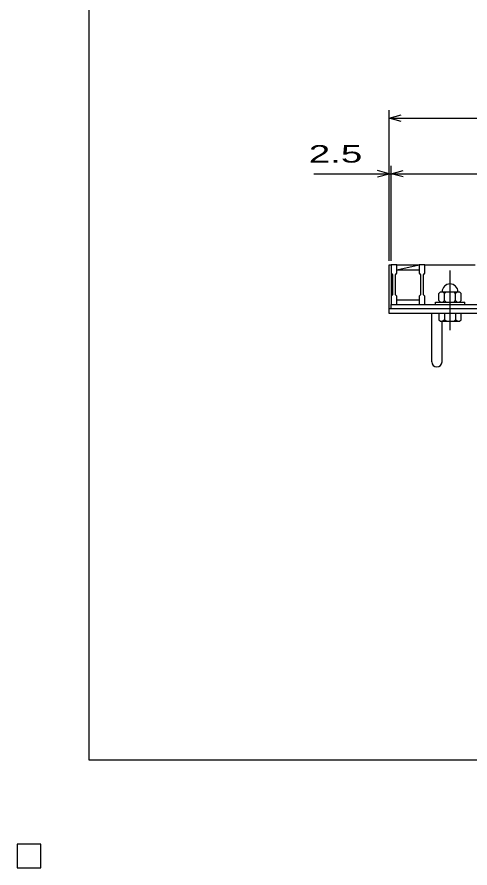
# Model space of a CAD drawing. Units: millimetres, scale not verified. Extents: x -1820 to 1731, y -1282 to 1054.
# Drawn here: x -1820 to -1249, y -1282 to -210 of the extents above; entities that cross this region are included whole.
import ezdxf
from ezdxf.enums import TextEntityAlignment as Align

# ---------------------------------------------------------------- set-up
doc = ezdxf.new("R2010")
doc.units = ezdxf.units.MM
doc.header["$LTSCALE"] = 10
doc.linetypes.add('CHAIN', pattern=[18.5, 12, -1.5, 3.5, -1.5])
for name, color, linetype, lineweight in [('0_2', 150, 'Continuous', 25), ('16', 3, 'Continuous', 25), ('19', 6, 'Continuous', 25), ('22', 4, 'Continuous', 25)]:
    doc.layers.add(name, color=color, linetype=linetype, lineweight=lineweight)
doc.styles.add('ベクトル', font='')
doc.styles.get('ベクトル').set_extended_font_data('ベクトル')

msp = doc.modelspace()

# ---------------------------------------------------------------- linework, layer by layer
at = {"layer": '0_2'}
for p, q in [((-1729, -1146.5), (-1729, 1053.5)), ((1731, -1146.5), (-1729, -1146.5))]:
    msp.add_line(p, q, dxfattribs=at)
at = {"layer": '16'}
for p, q in [((-1348, -522.5), (-1348, -521.8)), ((-1348, -521.8), (-1341, -521.8)), ((-1348, -522.5), (-1348, -533)), ((-1341, -522.5), (-1348, -522.5)), ((-1348, -522.5), (-1348, -566.5)), ((-1341, -521.8), (-1341, -522.5)), ((-1341, -533), (-1341, -522.5)), ((-1341, -522.5), (-1312.7, -522.5)), ((-1341, -528.5), (-1312.7, -522.5)), ((-1312.7, -522.5), (-1312.7, -521.8)), ((-1312.7, -521.8), (-1305.7, -521.8)), ((-1312.7, -522.5), (-1312.7, -533)), ((-1305.7, -522.5), (-1312.7, -522.5)), ((-1305.7, -521.8), (-1305.7, -522.5)), ((-1305.7, -533), (-1305.7, -522.5)), ((-1305.7, -522.5), (-1242.1, -522.5)), ((-1348, -533), (-1346.5, -535)), ((-1346.5, -535), (-1346.5, -560)), ((-1342.5, -535), (-1341, -533)), ((-1342.5, -560), (-1342.5, -535)), ((-1341, -528.5), (-1312.7, -528.5)), ((-1312.7, -533), (-1311.2, -535)), ((-1311.2, -535), (-1311.2, -560)), ((-1307.2, -535), (-1305.7, -533)), ((-1307.2, -560), (-1307.2, -535)), ((-1285.9, -556.5), (-1287.9, -558.5)), ((-1285.9, -556.5), (-1261.9, -556.5)), ((-1280.9, -558.5), (-1282.9, -556.5)), ((-1280.9, -558.5), (-1278.9, -556.5)), ((-1266.9, -558.5), (-1268.9, -556.5)), ((-1266.9, -558.5), (-1264.9, -556.5)), ((-1259.9, -558.5), (-1261.9, -556.5)), ((-1346.5, -560), (-1348, -562)), ((-1348, -562), (-1348, -572.5)), ((-1341, -562), (-1342.5, -560)), ((-1341, -572.5), (-1341, -562)), ((-1341, -566.5), (-1312.7, -566.5)), ((-1311.2, -560), (-1312.7, -562)), ((-1312.7, -562), (-1312.7, -572.5)), ((-1305.7, -562), (-1307.2, -560)), ((-1305.7, -572.5), (-1305.7, -562)), ((-1287.9, -567.5), (-1287.9, -558.5)), ((-1287.9, -567.5), (-1285.9, -569.5)), ((-1282.9, -569.5), (-1280.9, -567.5)), ((-1280.9, -567.5), (-1280.9, -558.5)), ((-1280.9, -567.5), (-1278.9, -569.5)), ((-1268.9, -569.5), (-1266.9, -567.5)), ((-1266.9, -567.5), (-1266.9, -558.5)), ((-1266.9, -567.5), (-1264.9, -569.5)), ((-1261.9, -569.5), (-1259.9, -567.5)), ((-1259.9, -567.5), (-1259.9, -558.5)), ((-1348, -572.5), (-1341, -572.5)), ((-1348, -572.5), (-353, -572.5)), ((-1348, -577.5), (-1348, -572.5)), ((-1348, -577.5), (-353, -577.5)), ((-1312.7, -572.5), (-1305.7, -572.5)), ((-1305.7, -572.5), (-1242.1, -572.5)), ((-1292.4, -572.5), (-1292.4, -569.5)), ((-1292.4, -569.5), (-1255.4, -569.5)), ((-1292.4, -572.5), (-1255.4, -572.5)), ((-1255.4, -572.5), (-1255.4, -569.5)), ((-1790, -1252.5), (-1820, -1252.5)), ((-1820, -1252.5), (-1820, -1282.5)), ((-1790, -1252.5), (-1820, -1252.5)), ((-1820, -1252.5), (-1820, -1282.5)), ((-1790, -1252.5), (-1820, -1252.5)), ((-1820, -1252.5), (-1820, -1282.5)), ((-1790, -1252.5), (-1820, -1252.5)), ((-1820, -1252.5), (-1820, -1282.5)), ((-1790, -1252.5), (-1820, -1252.5)), ((-1820, -1252.5), (-1820, -1282.5)), ((-1790, -1282.5), (-1790, -1252.5)), ((-1790, -1282.5), (-1790, -1252.5)), ((-1790, -1282.5), (-1790, -1252.5)), ((-1790, -1282.5), (-1790, -1252.5)), ((-1790, -1282.5), (-1790, -1252.5)), ((-1820, -1282.5), (-1790, -1282.5)), ((-1820, -1282.5), (-1790, -1282.5)), ((-1820, -1282.5), (-1790, -1282.5)), ((-1820, -1282.5), (-1790, -1282.5)), ((-1820, -1282.5), (-1790, -1282.5))]:
    msp.add_line(p, q, dxfattribs=at)
at = {"layer": '16', "linetype": 'CHAIN'}
msp.add_line((-1273.9, -604.5), (-1273.9, -529.5), dxfattribs=at)
at = {"layer": '16'}
msp.add_arc((-1273.9, -556.5), 10, 0, 180, dxfattribs=at)
at = {"layer": '19'}
for p, q in [((-1350.5, -577.5), (-1350.5, -522.5)), ((-1350.5, -522.5), (-1348, -522.5)), ((-1350.5, -577.5), (-350.5, -577.5)), ((-1350.5, -583.5), (-1350.5, -577.5)), ((-350.5, -583.5), (-1350.5, -583.5)), ((-1297, -644.61), (-1297, -583.5)), ((-1287.9, -583.5), (-1287.9, -591.5)), ((-1259.9, -583.5), (-1287.9, -583.5)), ((-1280.9, -583.5), (-1280.9, -591.5)), ((-1266.9, -583.5), (-1266.9, -591.5)), ((-1259.9, -591.5), (-1259.9, -583.5)), ((-1287.9, -591.5), (-1285.9, -593.5)), ((-1285.9, -593.5), (-1261.9, -593.5)), ((-1284, -644.61), (-1284, -593.5)), ((-1280.9, -591.5), (-1282.9, -593.5)), ((-1278.9, -593.5), (-1280.9, -591.5)), ((-1266.9, -591.5), (-1268.9, -593.5)), ((-1264.9, -593.5), (-1266.9, -591.5)), ((-1261.9, -593.5), (-1259.9, -591.5))]:
    msp.add_line(p, q, dxfattribs=at)
msp.add_arc((-1290.5, -644.61), 6.5, 180, 0, dxfattribs=at)
at = {"layer": '22'}
for p, q in [((-1350.5, -517.5), (-1350.5, -327.5)), ((-1350.5, -337.5), (-1335.5, -333.5)), ((-1335.5, -341.5), (-1350.5, -337.5)), ((-1350.5, -337.5), (-350.5, -337.5)), ((-1445.5, -407.5), (-1350.5, -407.5)), ((-1350.5, -407.5), (-1365.5, -403.5)), ((-1365.5, -411.5), (-1350.5, -407.5)), ((-1350.5, -517.5), (-1350.5, -397.5)), ((-1350.5, -407.5), (-1348, -407.5)), ((-1348, -517.5), (-1348, -397.5)), ((-1348, -407.5), (-1333, -403.5)), ((-1333, -411.5), (-1348, -407.5)), ((-1348, -407.5), (-353, -407.5))]:
    msp.add_line(p, q, dxfattribs=at)
at = {"layer": '22', "color": 2}
for p, q in [((-1790, -1252.5), (-1820, -1252.5)), ((-1820, -1252.5), (-1820, -1282.5)), ((-1790, -1252.5), (-1820, -1252.5)), ((-1820, -1252.5), (-1820, -1282.5)), ((-1790, -1252.5), (-1820, -1252.5)), ((-1820, -1252.5), (-1820, -1282.5)), ((-1790, -1282.5), (-1790, -1252.5)), ((-1790, -1282.5), (-1790, -1252.5)), ((-1790, -1282.5), (-1790, -1252.5)), ((-1820, -1282.5), (-1790, -1282.5)), ((-1820, -1282.5), (-1790, -1282.5)), ((-1820, -1282.5), (-1790, -1282.5))]:
    msp.add_line(p, q, dxfattribs=at)

# ---------------------------------------------------------------- texts
at = {"layer": '22', "color": 2, "style": 'ベクトル', "width": 1.65}
msp.add_text(' 2.5 ', height=21.99, dxfattribs=at).set_placement((-1465.5, -382.5), align=Align.MIDDLE_LEFT)

doc.saveas('drawing.dxf')
